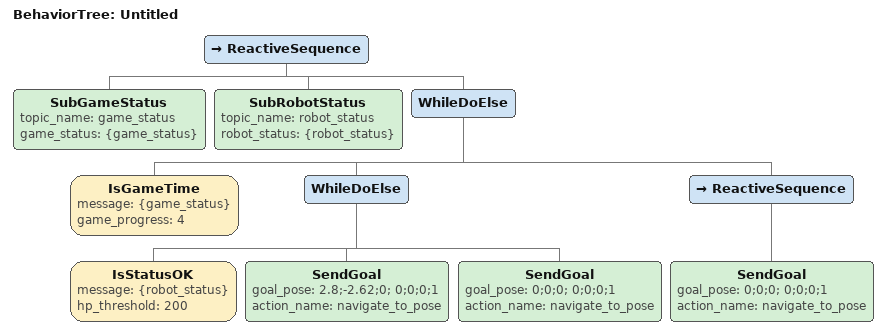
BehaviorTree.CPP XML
<?xml version="1.0" encoding="UTF-8"?>
<root BTCPP_format="4">
  <BehaviorTree ID="Untitled">
    <ReactiveSequence>
      <SubGameStatus topic_name="game_status"
                     game_status="{game_status}"/>
      <SubRobotStatus topic_name="robot_status"
                      robot_status="{robot_status}"/>
      <WhileDoElse>
        <IsGameTime message="{game_status}"
                    game_progress="4"/>
        <WhileDoElse>
          <IsStatusOK message="{robot_status}"
                      hp_threshold="200"/>
          <SendGoal goal_pose="2.8;-2.62;0; 0;0;0;1"
                    action_name="navigate_to_pose"/>
          <SendGoal goal_pose="0;0;0; 0;0;0;1"
                    action_name="navigate_to_pose"/>
        </WhileDoElse>
        <ReactiveSequence>
          <SendGoal goal_pose="0;0;0; 0;0;0;1"
                    action_name="navigate_to_pose"/>
        </ReactiveSequence>
      </WhileDoElse>
    </ReactiveSequence>
  </BehaviorTree>

</root>
